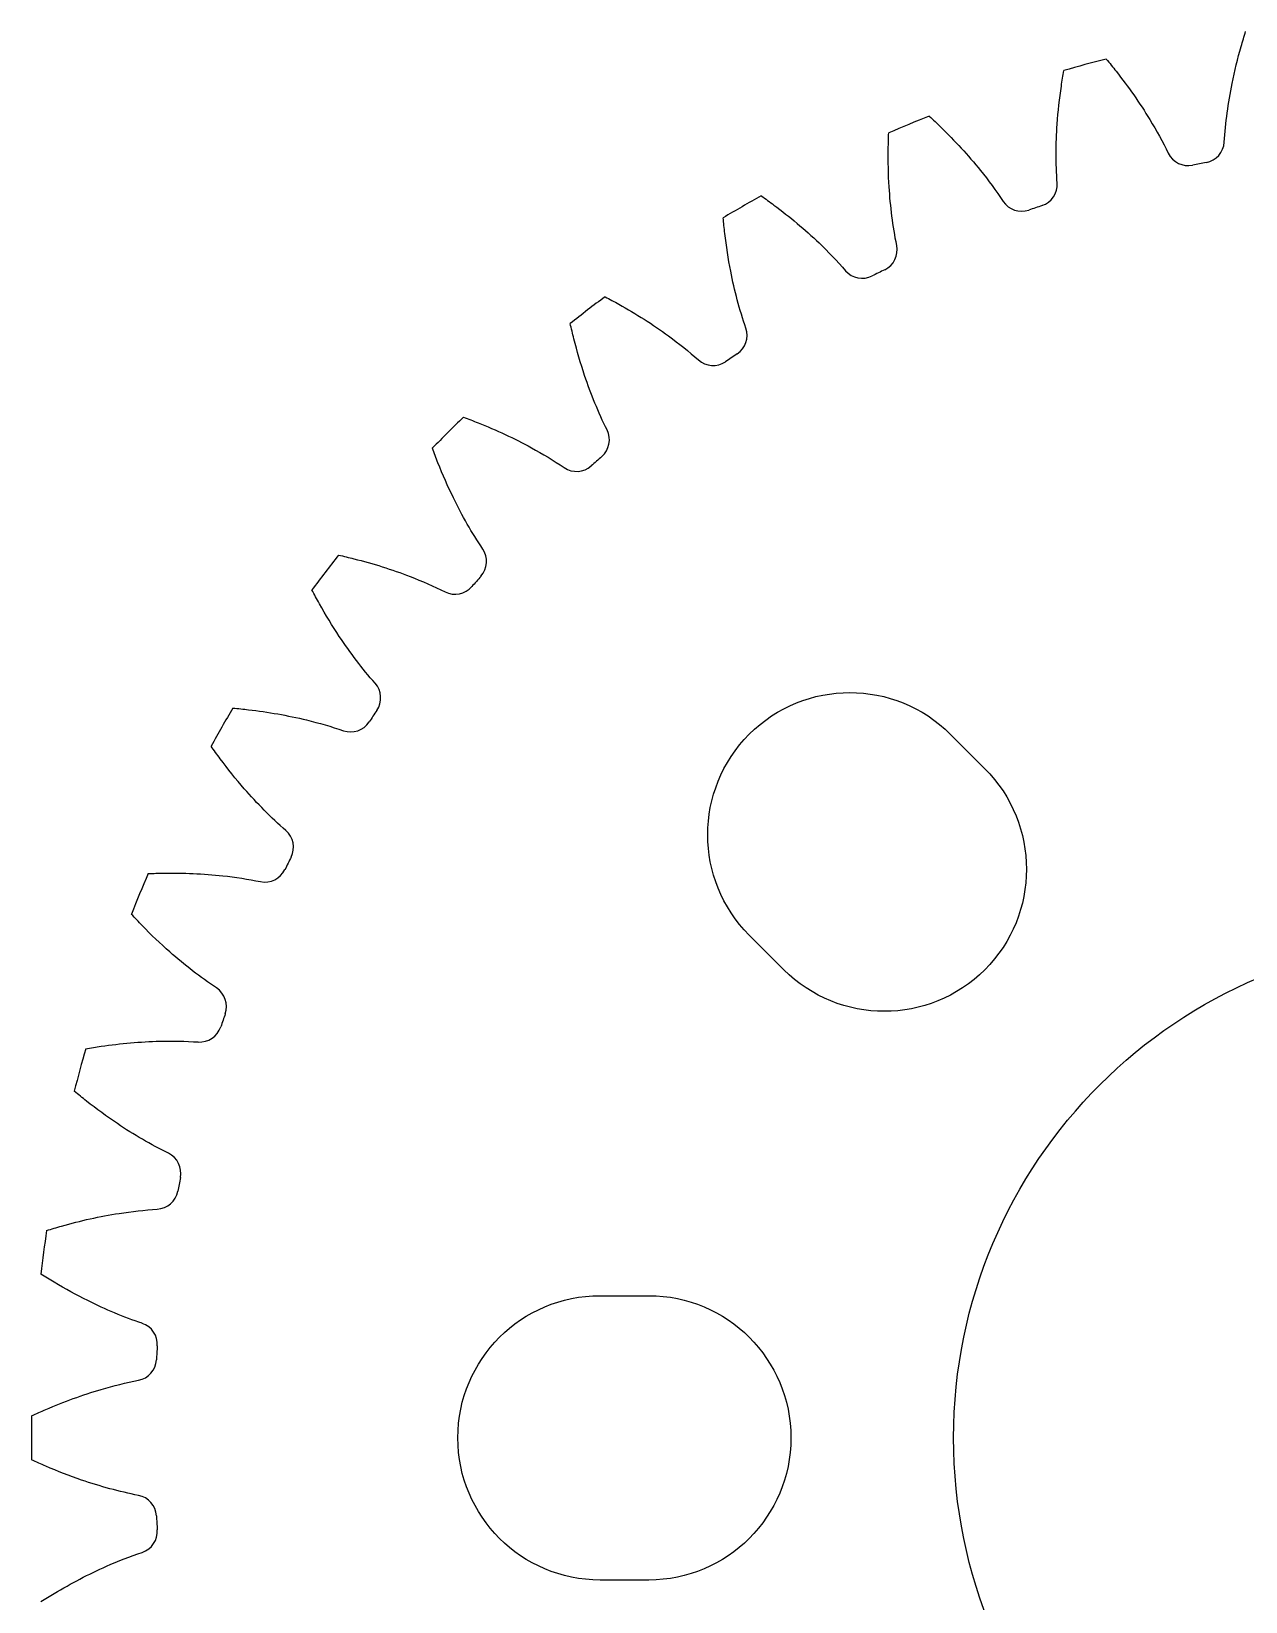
# Model space of a CAD drawing. Header units: millimetres. Extents: x -20 to 20, y -20 to 20.
# Drawn here: x -20 to -2.92, y -2.3 to 19.79 of the extents above; entities that cross this region are included whole.
import ezdxf

# ---------------------------------------------------------------- set-up
doc = ezdxf.new("R2010")
doc.units = ezdxf.units.MM
doc.layers.get('0').update_dxf_attribs({"linetype": 'CONTINUOUS'})

msp = doc.modelspace()

# ---------------------------------------------------------------- linework, layer by layer
for points in [[(-9.414, 6.586), (-9.899, 7.071, -1), (-7.071, 9.899), (-6.586, 9.414, -1)], [(-9.414, 6.586), (-9.899, 7.071, -1), (-7.071, 9.899), (-6.586, 9.414, -1)], [(-11.314, -2), (-12, -2, -1), (-12, 2), (-11.314, 2, -1)], [(-11.314, -2), (-12, -2, -1), (-12, 2), (-11.314, 2, -1)]]:
    msp.add_lwpolyline(points, format="xyb", close=True)
msp.add_circle((0, 0), 7.025)
msp.add_circle((0, 0), 7.025)
for centre, radius, start, end in [((0, 0), 20, 104.1143, 105.8857), ((0, 0), 20, 104.1143, 105.8857), ((0, 0), 20, 111.6143, 113.3857), ((0, 0), 20, 111.6143, 113.3857), ((-3.528, 18.248), 0.312, 280.9424, 356.4408), ((-3.528, 18.248), 0.312, 280.9424, 356.4408), ((-3.724, 18.21), 0.312, 206.0592, 281.5576), ((-3.724, 18.21), 0.312, 206.0592, 281.5576), ((0, 0), 18.274, 100.9424, 101.5576), ((0, 0), 18.274, 100.9424, 101.5576), ((0, 0), 20, 119.1143, 120.8857), ((0, 0), 20, 119.1143, 120.8857), ((-5.88, 17.632), 0.312, -71.5576, 3.9408), ((-5.88, 17.632), 0.312, -71.5576, 3.9408), ((-6.069, 17.568), 0.312, 213.5592, 289.0576), ((-6.069, 17.568), 0.312, 213.5592, 289.0576), ((0, 0), 18.274, 108.4424, 109.0576), ((0, 0), 18.274, 108.4424, 109.0576), ((-8.131, 16.714), 0.312, -64.0576, 11.4408), ((-8.131, 16.714), 0.312, -64.0576, 11.4408), ((-8.31, 16.625), 0.312, 221.0592, 296.5576), ((-8.31, 16.625), 0.312, 221.0592, 296.5576), ((0, 0), 18.274, 115.9424, 116.5576), ((0, 0), 18.274, 115.9424, 116.5576), ((0, 0), 20, 126.6143, 128.3857), ((0, 0), 20, 126.6143, 128.3857), ((-10.243, 15.509), 0.312, -56.5576, 18.9408), ((-10.243, 15.509), 0.312, -56.5576, 18.9408), ((0, 0), 18.274, 123.4424, 124.0576), ((0, 0), 18.274, 123.4424, 124.0576), ((-10.409, 15.398), 0.312, 228.5592, 304.0576), ((-10.409, 15.398), 0.312, 228.5592, 304.0576), ((0, 0), 20, 134.1143, 135.8857), ((0, 0), 20, 134.1143, 135.8857), ((-12.18, 14.04), 0.312, -49.0576, 26.4408), ((-12.18, 14.04), 0.312, -49.0576, 26.4408), ((0, 0), 18.274, 130.9424, 131.5576), ((0, 0), 18.274, 130.9424, 131.5576), ((-12.33, 13.908), 0.312, 236.0592, 311.5576), ((-12.33, 13.908), 0.312, 236.0592, 311.5576), ((0, 0), 20, 141.6143, 143.3857), ((0, 0), 20, 141.6143, 143.3857), ((-13.908, 12.33), 0.312, -41.5576, 33.9408), ((-13.908, 12.33), 0.312, -41.5576, 33.9408), ((-14.04, 12.18), 0.312, 243.5592, 319.0576), ((-14.04, 12.18), 0.312, 243.5592, 319.0576), ((0, 0), 18.274, 138.4424, 139.0576), ((0, 0), 18.274, 138.4424, 139.0576), ((-15.398, 10.409), 0.312, -34.0576, 41.4408), ((-15.398, 10.409), 0.312, -34.0576, 41.4408), ((0, 0), 20, 149.1143, 150.8857), ((0, 0), 20, 149.1143, 150.8857), ((0, 0), 18.274, 145.9424, 146.5576), ((0, 0), 18.274, 145.9424, 146.5576), ((-15.509, 10.243), 0.312, 251.0592, 326.5576), ((-15.509, 10.243), 0.312, 251.0592, 326.5576), ((-16.625, 8.31), 0.312, -26.5576, 48.9408), ((-16.625, 8.31), 0.312, -26.5576, 48.9408), ((-16.714, 8.131), 0.312, 258.5592, 334.0576), ((-16.714, 8.131), 0.312, 258.5592, 334.0576), ((0, 0), 18.274, 153.4424, 154.0576), ((0, 0), 18.274, 153.4424, 154.0576), ((0, 0), 20, 156.6143, 158.3857), ((0, 0), 20, 156.6143, 158.3857), ((-17.568, 6.069), 0.312, -19.0576, 56.4408), ((-17.568, 6.069), 0.312, -19.0576, 56.4408), ((0, 0), 18.274, 160.9424, 161.5576), ((0, 0), 18.274, 160.9424, 161.5576), ((-17.632, 5.88), 0.312, 266.0592, 341.5576), ((-17.632, 5.88), 0.312, 266.0592, 341.5576), ((0, 0), 20, 164.1143, 165.8857), ((0, 0), 20, 164.1143, 165.8857), ((-18.21, 3.724), 0.312, -11.5576, 63.9408), ((-18.21, 3.724), 0.312, -11.5576, 63.9408), ((0, 0), 18.274, 168.4424, 169.0576), ((0, 0), 18.274, 168.4424, 169.0576), ((-18.248, 3.528), 0.312, 273.5592, 349.0576), ((-18.248, 3.528), 0.312, 273.5592, 349.0576), ((0, 0), 20, 171.6143, 173.3857), ((0, 0), 20, 171.6143, 173.3857), ((-18.54, 1.315), 0.312, -4.0576, 71.4408), ((-18.54, 1.315), 0.312, -4.0576, 71.4408), ((0, 0), 18.274, 175.9424, 176.5576), ((0, 0), 18.274, 175.9424, 176.5576), ((-18.553, 1.116), 0.312, 281.0592, 356.5576), ((-18.553, 1.116), 0.312, 281.0592, 356.5576), ((0, 0), 20, 179.1143, 180.8857), ((0, 0), 20, 179.1143, 180.8857), ((-18.553, -1.116), 0.312, 3.4424, 78.9408), ((-18.553, -1.116), 0.312, 3.4424, 78.9408), ((0, 0), 18.274, 183.4424, 184.0576), ((0, 0), 18.274, 183.4424, 184.0576), ((-18.54, -1.315), 0.312, -71.4408, 4.0576), ((-18.54, -1.315), 0.312, -71.4408, 4.0576)]:
    msp.add_arc(centre, radius, start, end)
for points, knots in [([(-3.217, 18.229), (-3.208, 18.367), (-3.194, 18.505), (-3.176, 18.642), (-3.157, 18.779), (-3.134, 18.915), (-3.107, 19.051), (-3.071, 19.227), (-3.028, 19.402), (-2.979, 19.575), (-2.959, 19.645), (-2.938, 19.716), (-2.917, 19.786)], [0, 0, 0, 0, 0.000414753, 0.000414753, 0.000414753, 0.000829462, 0.000829462, 0.000829462, 0.001368744, 0.001368744, 0.001368744, 0.001589306, 0.001589306, 0.001589306, 0.001589306]), ([(-3.217, 18.229), (-3.208, 18.367), (-3.194, 18.505), (-3.176, 18.642), (-3.157, 18.779), (-3.134, 18.915), (-3.107, 19.051), (-3.071, 19.227), (-3.028, 19.402), (-2.979, 19.575), (-2.959, 19.645), (-2.938, 19.716), (-2.917, 19.786)], [0, 0, 0, 0, 0.000414753, 0.000414753, 0.000414753, 0.000829462, 0.000829462, 0.000829462, 0.001368744, 0.001368744, 0.001368744, 0.001589306, 0.001589306, 0.001589306, 0.001589306]), ([(-5.569, 17.653), (-5.578, 17.791), (-5.582, 17.93), (-5.582, 18.068), (-5.582, 18.206), (-5.577, 18.344), (-5.567, 18.482), (-5.555, 18.662), (-5.534, 18.84), (-5.509, 19.018), (-5.498, 19.091), (-5.487, 19.164), (-5.474, 19.236)], [0, 0, 0, 0, 0.000414753, 0.000414753, 0.000414753, 0.000829462, 0.000829462, 0.000829462, 0.001368744, 0.001368744, 0.001368744, 0.00158931, 0.00158931, 0.00158931, 0.00158931]), ([(-5.569, 17.653), (-5.578, 17.791), (-5.582, 17.93), (-5.582, 18.068), (-5.582, 18.206), (-5.577, 18.344), (-5.567, 18.482), (-5.555, 18.662), (-5.534, 18.84), (-5.509, 19.018), (-5.498, 19.091), (-5.487, 19.164), (-5.474, 19.236)], [0, 0, 0, 0, 0.000414753, 0.000414753, 0.000414753, 0.000829462, 0.000829462, 0.000829462, 0.001368744, 0.001368744, 0.001368744, 0.00158931, 0.00158931, 0.00158931, 0.00158931]), ([(-4.877, 19.396), (-4.83, 19.34), (-4.784, 19.282), (-4.738, 19.225), (-4.653, 19.116), (-4.57, 19.005), (-4.491, 18.892), (-4.411, 18.779), (-4.335, 18.663), (-4.264, 18.545), (-4.17, 18.392), (-4.083, 18.234), (-4.004, 18.072)], [-0.000220575, -0.000220575, -0.000220575, -0.000220575, 0, 0, 0, 0.000414614, 0.000414614, 0.000414614, 0.000829358, 0.000829358, 0.000829358, 0.001368935, 0.001368935, 0.001368935, 0.001368935]), ([(-4.877, 19.396), (-4.83, 19.34), (-4.784, 19.282), (-4.738, 19.225), (-4.653, 19.116), (-4.57, 19.005), (-4.491, 18.892), (-4.411, 18.779), (-4.335, 18.663), (-4.264, 18.545), (-4.17, 18.392), (-4.083, 18.234), (-4.004, 18.072)], [-0.000220575, -0.000220575, -0.000220575, -0.000220575, 0, 0, 0, 0.000414614, 0.000414614, 0.000414614, 0.000829358, 0.000829358, 0.000829358, 0.001368935, 0.001368935, 0.001368935, 0.001368935]), ([(-7.367, 18.594), (-7.313, 18.544), (-7.26, 18.493), (-7.207, 18.442), (-7.108, 18.345), (-7.012, 18.246), (-6.918, 18.145), (-6.825, 18.043), (-6.734, 17.938), (-6.648, 17.83), (-6.535, 17.69), (-6.428, 17.545), (-6.329, 17.395)], [-0.000220575, -0.000220575, -0.000220575, -0.000220575, 0, 0, 0, 0.000414614, 0.000414614, 0.000414614, 0.000829358, 0.000829358, 0.000829358, 0.001368935, 0.001368935, 0.001368935, 0.001368935]), ([(-7.367, 18.594), (-7.313, 18.544), (-7.26, 18.493), (-7.207, 18.442), (-7.108, 18.345), (-7.012, 18.246), (-6.918, 18.145), (-6.825, 18.043), (-6.734, 17.938), (-6.648, 17.83), (-6.535, 17.69), (-6.428, 17.545), (-6.329, 17.395)], [-0.000220575, -0.000220575, -0.000220575, -0.000220575, 0, 0, 0, 0.000414614, 0.000414614, 0.000414614, 0.000829358, 0.000829358, 0.000829358, 0.001368935, 0.001368935, 0.001368935, 0.001368935]), ([(-7.825, 16.775), (-7.853, 16.911), (-7.875, 17.048), (-7.892, 17.185), (-7.91, 17.322), (-7.923, 17.46), (-7.932, 17.598), (-7.943, 17.777), (-7.946, 17.957), (-7.944, 18.137), (-7.943, 18.21), (-7.941, 18.284), (-7.938, 18.357)], [0, 0, 0, 0, 0.000414753, 0.000414753, 0.000414753, 0.000829462, 0.000829462, 0.000829462, 0.001368744, 0.001368744, 0.001368744, 0.00158931, 0.00158931, 0.00158931, 0.00158931]), ([(-7.825, 16.775), (-7.853, 16.911), (-7.875, 17.048), (-7.892, 17.185), (-7.91, 17.322), (-7.923, 17.46), (-7.932, 17.598), (-7.943, 17.777), (-7.946, 17.957), (-7.944, 18.137), (-7.943, 18.21), (-7.941, 18.284), (-7.938, 18.357)], [0, 0, 0, 0, 0.000414753, 0.000414753, 0.000414753, 0.000829462, 0.000829462, 0.000829462, 0.001368744, 0.001368744, 0.001368744, 0.00158931, 0.00158931, 0.00158931, 0.00158931]), ([(-9.731, 17.473), (-9.671, 17.43), (-9.612, 17.387), (-9.553, 17.343), (-9.442, 17.26), (-9.333, 17.175), (-9.227, 17.086), (-9.121, 16.998), (-9.018, 16.905), (-8.918, 16.81), (-8.788, 16.686), (-8.663, 16.556), (-8.545, 16.42)], [-0.000220571, -0.000220571, -0.000220571, -0.000220571, 0, 0, 0, 0.000414614, 0.000414614, 0.000414614, 0.000829358, 0.000829358, 0.000829358, 0.001368935, 0.001368935, 0.001368935, 0.001368935]), ([(-9.731, 17.473), (-9.671, 17.43), (-9.612, 17.387), (-9.553, 17.343), (-9.442, 17.26), (-9.333, 17.175), (-9.227, 17.086), (-9.121, 16.998), (-9.018, 16.905), (-8.918, 16.81), (-8.788, 16.686), (-8.663, 16.556), (-8.545, 16.42)], [-0.000220571, -0.000220571, -0.000220571, -0.000220571, 0, 0, 0, 0.000414614, 0.000414614, 0.000414614, 0.000829358, 0.000829358, 0.000829358, 0.001368935, 0.001368935, 0.001368935, 0.001368935]), ([(-9.948, 15.611), (-9.993, 15.741), (-10.032, 15.874), (-10.068, 16.008), (-10.103, 16.141), (-10.134, 16.276), (-10.161, 16.412), (-10.195, 16.588), (-10.222, 16.766), (-10.243, 16.944), (-10.252, 17.018), (-10.26, 17.091), (-10.267, 17.164)], [0, 0, 0, 0, 0.000414753, 0.000414753, 0.000414753, 0.000829462, 0.000829462, 0.000829462, 0.001368744, 0.001368744, 0.001368744, 0.001589306, 0.001589306, 0.001589306, 0.001589306]), ([(-9.948, 15.611), (-9.993, 15.741), (-10.032, 15.874), (-10.068, 16.008), (-10.103, 16.141), (-10.134, 16.276), (-10.161, 16.412), (-10.195, 16.588), (-10.222, 16.766), (-10.243, 16.944), (-10.252, 17.018), (-10.26, 17.091), (-10.267, 17.164)], [0, 0, 0, 0, 0.000414753, 0.000414753, 0.000414753, 0.000829462, 0.000829462, 0.000829462, 0.001368744, 0.001368744, 0.001368744, 0.001589306, 0.001589306, 0.001589306, 0.001589306]), ([(-11.929, 16.053), (-11.863, 16.019), (-11.799, 15.984), (-11.735, 15.948), (-11.614, 15.88), (-11.495, 15.81), (-11.379, 15.736), (-11.262, 15.662), (-11.148, 15.584), (-11.036, 15.502), (-10.891, 15.396), (-10.75, 15.283), (-10.615, 15.164)], [-0.000220571, -0.000220571, -0.000220571, -0.000220571, 0, 0, 0, 0.000414614, 0.000414614, 0.000414614, 0.000829358, 0.000829358, 0.000829358, 0.001368935, 0.001368935, 0.001368935, 0.001368935]), ([(-11.929, 16.053), (-11.863, 16.019), (-11.799, 15.984), (-11.735, 15.948), (-11.614, 15.88), (-11.495, 15.81), (-11.379, 15.736), (-11.262, 15.662), (-11.148, 15.584), (-11.036, 15.502), (-10.891, 15.396), (-10.75, 15.283), (-10.615, 15.164)], [-0.000220571, -0.000220571, -0.000220571, -0.000220571, 0, 0, 0, 0.000414614, 0.000414614, 0.000414614, 0.000829358, 0.000829358, 0.000829358, 0.001368935, 0.001368935, 0.001368935, 0.001368935]), ([(-11.9, 14.179), (-11.962, 14.302), (-12.018, 14.429), (-12.071, 14.556), (-12.124, 14.684), (-12.172, 14.814), (-12.216, 14.945), (-12.273, 15.115), (-12.323, 15.288), (-12.367, 15.463), (-12.385, 15.534), (-12.403, 15.605), (-12.419, 15.677)], [0, 0, 0, 0, 0.000414753, 0.000414753, 0.000414753, 0.000829462, 0.000829462, 0.000829462, 0.001368744, 0.001368744, 0.001368744, 0.001589306, 0.001589306, 0.001589306, 0.001589306]), ([(-11.9, 14.179), (-11.962, 14.302), (-12.018, 14.429), (-12.071, 14.556), (-12.124, 14.684), (-12.172, 14.814), (-12.216, 14.945), (-12.273, 15.115), (-12.323, 15.288), (-12.367, 15.463), (-12.385, 15.534), (-12.403, 15.605), (-12.419, 15.677)], [0, 0, 0, 0, 0.000414753, 0.000414753, 0.000414753, 0.000829462, 0.000829462, 0.000829462, 0.001368744, 0.001368744, 0.001368744, 0.001589306, 0.001589306, 0.001589306, 0.001589306]), ([(-13.922, 14.359), (-13.853, 14.333), (-13.784, 14.307), (-13.716, 14.28), (-13.588, 14.229), (-13.46, 14.174), (-13.335, 14.116), (-13.21, 14.058), (-13.086, 13.995), (-12.965, 13.929), (-12.807, 13.842), (-12.653, 13.75), (-12.504, 13.649)], [-0.000220571, -0.000220571, -0.000220571, -0.000220571, 0, 0, 0, 0.000414614, 0.000414614, 0.000414614, 0.000829358, 0.000829358, 0.000829358, 0.001368935, 0.001368935, 0.001368935, 0.001368935]), ([(-13.922, 14.359), (-13.853, 14.333), (-13.784, 14.307), (-13.716, 14.28), (-13.588, 14.229), (-13.46, 14.174), (-13.335, 14.116), (-13.21, 14.058), (-13.086, 13.995), (-12.965, 13.929), (-12.807, 13.842), (-12.653, 13.75), (-12.504, 13.649)], [-0.000220571, -0.000220571, -0.000220571, -0.000220571, 0, 0, 0, 0.000414614, 0.000414614, 0.000414614, 0.000829358, 0.000829358, 0.000829358, 0.001368935, 0.001368935, 0.001368935, 0.001368935]), ([(-13.649, 12.504), (-13.726, 12.619), (-13.799, 12.736), (-13.868, 12.856), (-13.937, 12.976), (-14.002, 13.098), (-14.062, 13.223), (-14.141, 13.384), (-14.213, 13.549), (-14.28, 13.716), (-14.307, 13.784), (-14.333, 13.853), (-14.359, 13.922)], [0, 0, 0, 0, 0.000414753, 0.000414753, 0.000414753, 0.000829462, 0.000829462, 0.000829462, 0.001368744, 0.001368744, 0.001368744, 0.001589306, 0.001589306, 0.001589306, 0.001589306]), ([(-13.649, 12.504), (-13.726, 12.619), (-13.799, 12.736), (-13.868, 12.856), (-13.937, 12.976), (-14.002, 13.098), (-14.062, 13.223), (-14.141, 13.384), (-14.213, 13.549), (-14.28, 13.716), (-14.307, 13.784), (-14.333, 13.853), (-14.359, 13.922)], [0, 0, 0, 0, 0.000414753, 0.000414753, 0.000414753, 0.000829462, 0.000829462, 0.000829462, 0.001368744, 0.001368744, 0.001368744, 0.001589306, 0.001589306, 0.001589306, 0.001589306]), ([(-15.677, 12.419), (-15.605, 12.403), (-15.534, 12.385), (-15.463, 12.367), (-15.329, 12.333), (-15.195, 12.296), (-15.064, 12.255), (-14.932, 12.213), (-14.801, 12.167), (-14.672, 12.117), (-14.505, 12.052), (-14.339, 11.98), (-14.179, 11.9)], [-0.000220571, -0.000220571, -0.000220571, -0.000220571, 0, 0, 0, 0.000414614, 0.000414614, 0.000414614, 0.000829358, 0.000829358, 0.000829358, 0.001368935, 0.001368935, 0.001368935, 0.001368935]), ([(-15.677, 12.419), (-15.605, 12.403), (-15.534, 12.385), (-15.463, 12.367), (-15.329, 12.333), (-15.195, 12.296), (-15.064, 12.255), (-14.932, 12.213), (-14.801, 12.167), (-14.672, 12.117), (-14.505, 12.052), (-14.339, 11.98), (-14.179, 11.9)], [-0.000220571, -0.000220571, -0.000220571, -0.000220571, 0, 0, 0, 0.000414614, 0.000414614, 0.000414614, 0.000829358, 0.000829358, 0.000829358, 0.001368935, 0.001368935, 0.001368935, 0.001368935]), ([(-15.164, 10.615), (-15.256, 10.719), (-15.343, 10.826), (-15.427, 10.936), (-15.511, 11.046), (-15.591, 11.159), (-15.668, 11.274), (-15.767, 11.424), (-15.86, 11.578), (-15.948, 11.735), (-15.984, 11.799), (-16.019, 11.863), (-16.053, 11.929)], [0, 0, 0, 0, 0.000414753, 0.000414753, 0.000414753, 0.000829462, 0.000829462, 0.000829462, 0.001368744, 0.001368744, 0.001368744, 0.001589306, 0.001589306, 0.001589306, 0.001589306]), ([(-15.164, 10.615), (-15.256, 10.719), (-15.343, 10.826), (-15.427, 10.936), (-15.511, 11.046), (-15.591, 11.159), (-15.668, 11.274), (-15.767, 11.424), (-15.86, 11.578), (-15.948, 11.735), (-15.984, 11.799), (-16.019, 11.863), (-16.053, 11.929)], [0, 0, 0, 0, 0.000414753, 0.000414753, 0.000414753, 0.000829462, 0.000829462, 0.000829462, 0.001368744, 0.001368744, 0.001368744, 0.001589306, 0.001589306, 0.001589306, 0.001589306]), ([(-17.164, 10.267), (-17.091, 10.26), (-17.018, 10.252), (-16.944, 10.243), (-16.807, 10.227), (-16.67, 10.207), (-16.534, 10.184), (-16.398, 10.16), (-16.263, 10.131), (-16.128, 10.099), (-15.954, 10.056), (-15.781, 10.006), (-15.611, 9.948)], [-0.000220571, -0.000220571, -0.000220571, -0.000220571, 0, 0, 0, 0.000414614, 0.000414614, 0.000414614, 0.000829358, 0.000829358, 0.000829358, 0.001368935, 0.001368935, 0.001368935, 0.001368935]), ([(-17.164, 10.267), (-17.091, 10.26), (-17.018, 10.252), (-16.944, 10.243), (-16.807, 10.227), (-16.67, 10.207), (-16.534, 10.184), (-16.398, 10.16), (-16.263, 10.131), (-16.128, 10.099), (-15.954, 10.056), (-15.781, 10.006), (-15.611, 9.948)], [-0.000220571, -0.000220571, -0.000220571, -0.000220571, 0, 0, 0, 0.000414614, 0.000414614, 0.000414614, 0.000829358, 0.000829358, 0.000829358, 0.001368935, 0.001368935, 0.001368935, 0.001368935]), ([(-16.42, 8.545), (-16.525, 8.636), (-16.625, 8.731), (-16.723, 8.829), (-16.82, 8.927), (-16.915, 9.028), (-17.005, 9.132), (-17.123, 9.268), (-17.236, 9.409), (-17.343, 9.553), (-17.387, 9.612), (-17.43, 9.671), (-17.473, 9.731)], [0, 0, 0, 0, 0.000414753, 0.000414753, 0.000414753, 0.000829462, 0.000829462, 0.000829462, 0.001368744, 0.001368744, 0.001368744, 0.001589306, 0.001589306, 0.001589306, 0.001589306]), ([(-16.42, 8.545), (-16.525, 8.636), (-16.625, 8.731), (-16.723, 8.829), (-16.82, 8.927), (-16.915, 9.028), (-17.005, 9.132), (-17.123, 9.268), (-17.236, 9.409), (-17.343, 9.553), (-17.387, 9.612), (-17.43, 9.671), (-17.473, 9.731)], [0, 0, 0, 0, 0.000414753, 0.000414753, 0.000414753, 0.000829462, 0.000829462, 0.000829462, 0.001368744, 0.001368744, 0.001368744, 0.001589306, 0.001589306, 0.001589306, 0.001589306]), ([(-18.357, 7.938), (-18.284, 7.941), (-18.21, 7.943), (-18.137, 7.944), (-17.998, 7.946), (-17.86, 7.944), (-17.722, 7.938), (-17.584, 7.932), (-17.446, 7.922), (-17.308, 7.907), (-17.13, 7.888), (-16.952, 7.861), (-16.775, 7.825)], [-0.000220575, -0.000220575, -0.000220575, -0.000220575, 0, 0, 0, 0.000414614, 0.000414614, 0.000414614, 0.000829358, 0.000829358, 0.000829358, 0.001368935, 0.001368935, 0.001368935, 0.001368935]), ([(-18.357, 7.938), (-18.284, 7.941), (-18.21, 7.943), (-18.137, 7.944), (-17.998, 7.946), (-17.86, 7.944), (-17.722, 7.938), (-17.584, 7.932), (-17.446, 7.922), (-17.308, 7.907), (-17.13, 7.888), (-16.952, 7.861), (-16.775, 7.825)], [-0.000220575, -0.000220575, -0.000220575, -0.000220575, 0, 0, 0, 0.000414614, 0.000414614, 0.000414614, 0.000829358, 0.000829358, 0.000829358, 0.001368935, 0.001368935, 0.001368935, 0.001368935]), ([(-17.395, 6.329), (-17.51, 6.405), (-17.623, 6.486), (-17.732, 6.571), (-17.842, 6.655), (-17.948, 6.743), (-18.052, 6.835), (-18.187, 6.954), (-18.316, 7.079), (-18.442, 7.207), (-18.493, 7.26), (-18.544, 7.313), (-18.594, 7.367)], [0, 0, 0, 0, 0.000414753, 0.000414753, 0.000414753, 0.000829462, 0.000829462, 0.000829462, 0.001368744, 0.001368744, 0.001368744, 0.00158931, 0.00158931, 0.00158931, 0.00158931]), ([(-17.395, 6.329), (-17.51, 6.405), (-17.623, 6.486), (-17.732, 6.571), (-17.842, 6.655), (-17.948, 6.743), (-18.052, 6.835), (-18.187, 6.954), (-18.316, 7.079), (-18.442, 7.207), (-18.493, 7.26), (-18.544, 7.313), (-18.594, 7.367)], [0, 0, 0, 0, 0.000414753, 0.000414753, 0.000414753, 0.000829462, 0.000829462, 0.000829462, 0.001368744, 0.001368744, 0.001368744, 0.00158931, 0.00158931, 0.00158931, 0.00158931]), ([(-19.236, 5.474), (-19.164, 5.487), (-19.091, 5.498), (-19.018, 5.509), (-18.881, 5.528), (-18.744, 5.545), (-18.607, 5.557), (-18.469, 5.569), (-18.331, 5.577), (-18.192, 5.58), (-18.013, 5.584), (-17.833, 5.581), (-17.653, 5.569)], [-0.000220575, -0.000220575, -0.000220575, -0.000220575, 0, 0, 0, 0.000414614, 0.000414614, 0.000414614, 0.000829358, 0.000829358, 0.000829358, 0.001368935, 0.001368935, 0.001368935, 0.001368935]), ([(-19.236, 5.474), (-19.164, 5.487), (-19.091, 5.498), (-19.018, 5.509), (-18.881, 5.528), (-18.744, 5.545), (-18.607, 5.557), (-18.469, 5.569), (-18.331, 5.577), (-18.192, 5.58), (-18.013, 5.584), (-17.833, 5.581), (-17.653, 5.569)], [-0.000220575, -0.000220575, -0.000220575, -0.000220575, 0, 0, 0, 0.000414614, 0.000414614, 0.000414614, 0.000829358, 0.000829358, 0.000829358, 0.001368935, 0.001368935, 0.001368935, 0.001368935]), ([(-18.072, 4.004), (-18.197, 4.065), (-18.318, 4.131), (-18.438, 4.2), (-18.558, 4.269), (-18.675, 4.343), (-18.79, 4.42), (-18.939, 4.52), (-19.083, 4.627), (-19.225, 4.738), (-19.282, 4.784), (-19.34, 4.83), (-19.396, 4.877)], [0, 0, 0, 0, 0.000414753, 0.000414753, 0.000414753, 0.000829462, 0.000829462, 0.000829462, 0.001368744, 0.001368744, 0.001368744, 0.00158931, 0.00158931, 0.00158931, 0.00158931]), ([(-18.072, 4.004), (-18.197, 4.065), (-18.318, 4.131), (-18.438, 4.2), (-18.558, 4.269), (-18.675, 4.343), (-18.79, 4.42), (-18.939, 4.52), (-19.083, 4.627), (-19.225, 4.738), (-19.282, 4.784), (-19.34, 4.83), (-19.396, 4.877)], [0, 0, 0, 0, 0.000414753, 0.000414753, 0.000414753, 0.000829462, 0.000829462, 0.000829462, 0.001368744, 0.001368744, 0.001368744, 0.00158931, 0.00158931, 0.00158931, 0.00158931]), ([(-19.786, 2.917), (-19.716, 2.938), (-19.645, 2.959), (-19.575, 2.979), (-19.442, 3.017), (-19.308, 3.051), (-19.173, 3.081), (-19.038, 3.111), (-18.902, 3.137), (-18.765, 3.158), (-18.588, 3.185), (-18.409, 3.206), (-18.229, 3.217)], [-0.000220571, -0.000220571, -0.000220571, -0.000220571, 0, 0, 0, 0.000414614, 0.000414614, 0.000414614, 0.000829358, 0.000829358, 0.000829358, 0.001368935, 0.001368935, 0.001368935, 0.001368935]), ([(-19.786, 2.917), (-19.716, 2.938), (-19.645, 2.959), (-19.575, 2.979), (-19.442, 3.017), (-19.308, 3.051), (-19.173, 3.081), (-19.038, 3.111), (-18.902, 3.137), (-18.765, 3.158), (-18.588, 3.185), (-18.409, 3.206), (-18.229, 3.217)], [-0.000220571, -0.000220571, -0.000220571, -0.000220571, 0, 0, 0, 0.000414614, 0.000414614, 0.000414614, 0.000829358, 0.000829358, 0.000829358, 0.001368935, 0.001368935, 0.001368935, 0.001368935]), ([(-18.441, 1.611), (-18.572, 1.655), (-18.701, 1.704), (-18.829, 1.757), (-18.956, 1.811), (-19.082, 1.868), (-19.206, 1.93), (-19.367, 2.01), (-19.524, 2.097), (-19.679, 2.189), (-19.742, 2.226), (-19.805, 2.265), (-19.867, 2.304)], [0, 0, 0, 0, 0.000414753, 0.000414753, 0.000414753, 0.000829462, 0.000829462, 0.000829462, 0.001368744, 0.001368744, 0.001368744, 0.001589306, 0.001589306, 0.001589306, 0.001589306]), ([(-18.441, 1.611), (-18.572, 1.655), (-18.701, 1.704), (-18.829, 1.757), (-18.956, 1.811), (-19.082, 1.868), (-19.206, 1.93), (-19.367, 2.01), (-19.524, 2.097), (-19.679, 2.189), (-19.742, 2.226), (-19.805, 2.265), (-19.867, 2.304)], [0, 0, 0, 0, 0.000414753, 0.000414753, 0.000414753, 0.000829462, 0.000829462, 0.000829462, 0.001368744, 0.001368744, 0.001368744, 0.001589306, 0.001589306, 0.001589306, 0.001589306]), ([(-19.998, 0.309), (-19.931, 0.34), (-19.864, 0.37), (-19.796, 0.399), (-19.669, 0.453), (-19.541, 0.505), (-19.411, 0.552), (-19.281, 0.6), (-19.15, 0.643), (-19.017, 0.682), (-18.844, 0.732), (-18.669, 0.775), (-18.493, 0.81)], [-0.000220571, -0.000220571, -0.000220571, -0.000220571, 0, 0, 0, 0.000414614, 0.000414614, 0.000414614, 0.000829358, 0.000829358, 0.000829358, 0.001368935, 0.001368935, 0.001368935, 0.001368935]), ([(-19.998, 0.309), (-19.931, 0.34), (-19.864, 0.37), (-19.796, 0.399), (-19.669, 0.453), (-19.541, 0.505), (-19.411, 0.552), (-19.281, 0.6), (-19.15, 0.643), (-19.017, 0.682), (-18.844, 0.732), (-18.669, 0.775), (-18.493, 0.81)], [-0.000220571, -0.000220571, -0.000220571, -0.000220571, 0, 0, 0, 0.000414614, 0.000414614, 0.000414614, 0.000829358, 0.000829358, 0.000829358, 0.001368935, 0.001368935, 0.001368935, 0.001368935]), ([(-18.493, -0.81), (-18.629, -0.783), (-18.763, -0.751), (-18.897, -0.715), (-19.03, -0.679), (-19.163, -0.639), (-19.293, -0.594), (-19.463, -0.535), (-19.631, -0.47), (-19.796, -0.399), (-19.864, -0.37), (-19.931, -0.34), (-19.998, -0.309)], [0, 0, 0, 0, 0.000414753, 0.000414753, 0.000414753, 0.000829462, 0.000829462, 0.000829462, 0.001368744, 0.001368744, 0.001368744, 0.001589306, 0.001589306, 0.001589306, 0.001589306]), ([(-18.493, -0.81), (-18.629, -0.783), (-18.763, -0.751), (-18.897, -0.715), (-19.03, -0.679), (-19.163, -0.639), (-19.293, -0.594), (-19.463, -0.535), (-19.631, -0.47), (-19.796, -0.399), (-19.864, -0.37), (-19.931, -0.34), (-19.998, -0.309)], [0, 0, 0, 0, 0.000414753, 0.000414753, 0.000414753, 0.000829462, 0.000829462, 0.000829462, 0.001368744, 0.001368744, 0.001368744, 0.001589306, 0.001589306, 0.001589306, 0.001589306]), ([(-19.867, -2.304), (-19.805, -2.265), (-19.742, -2.226), (-19.679, -2.189), (-19.56, -2.118), (-19.439, -2.05), (-19.317, -1.986), (-19.194, -1.922), (-19.07, -1.862), (-18.943, -1.806), (-18.779, -1.734), (-18.611, -1.668), (-18.441, -1.611)], [-0.000220571, -0.000220571, -0.000220571, -0.000220571, 0, 0, 0, 0.000414614, 0.000414614, 0.000414614, 0.000829358, 0.000829358, 0.000829358, 0.001368935, 0.001368935, 0.001368935, 0.001368935]), ([(-19.867, -2.304), (-19.805, -2.265), (-19.742, -2.226), (-19.679, -2.189), (-19.56, -2.118), (-19.439, -2.05), (-19.317, -1.986), (-19.194, -1.922), (-19.07, -1.862), (-18.943, -1.806), (-18.779, -1.734), (-18.611, -1.668), (-18.441, -1.611)], [-0.000220571, -0.000220571, -0.000220571, -0.000220571, 0, 0, 0, 0.000414614, 0.000414614, 0.000414614, 0.000829358, 0.000829358, 0.000829358, 0.001368935, 0.001368935, 0.001368935, 0.001368935])]:
    msp.add_open_spline(points, degree=3, knots=knots)

doc.saveas('drawing.dxf')
